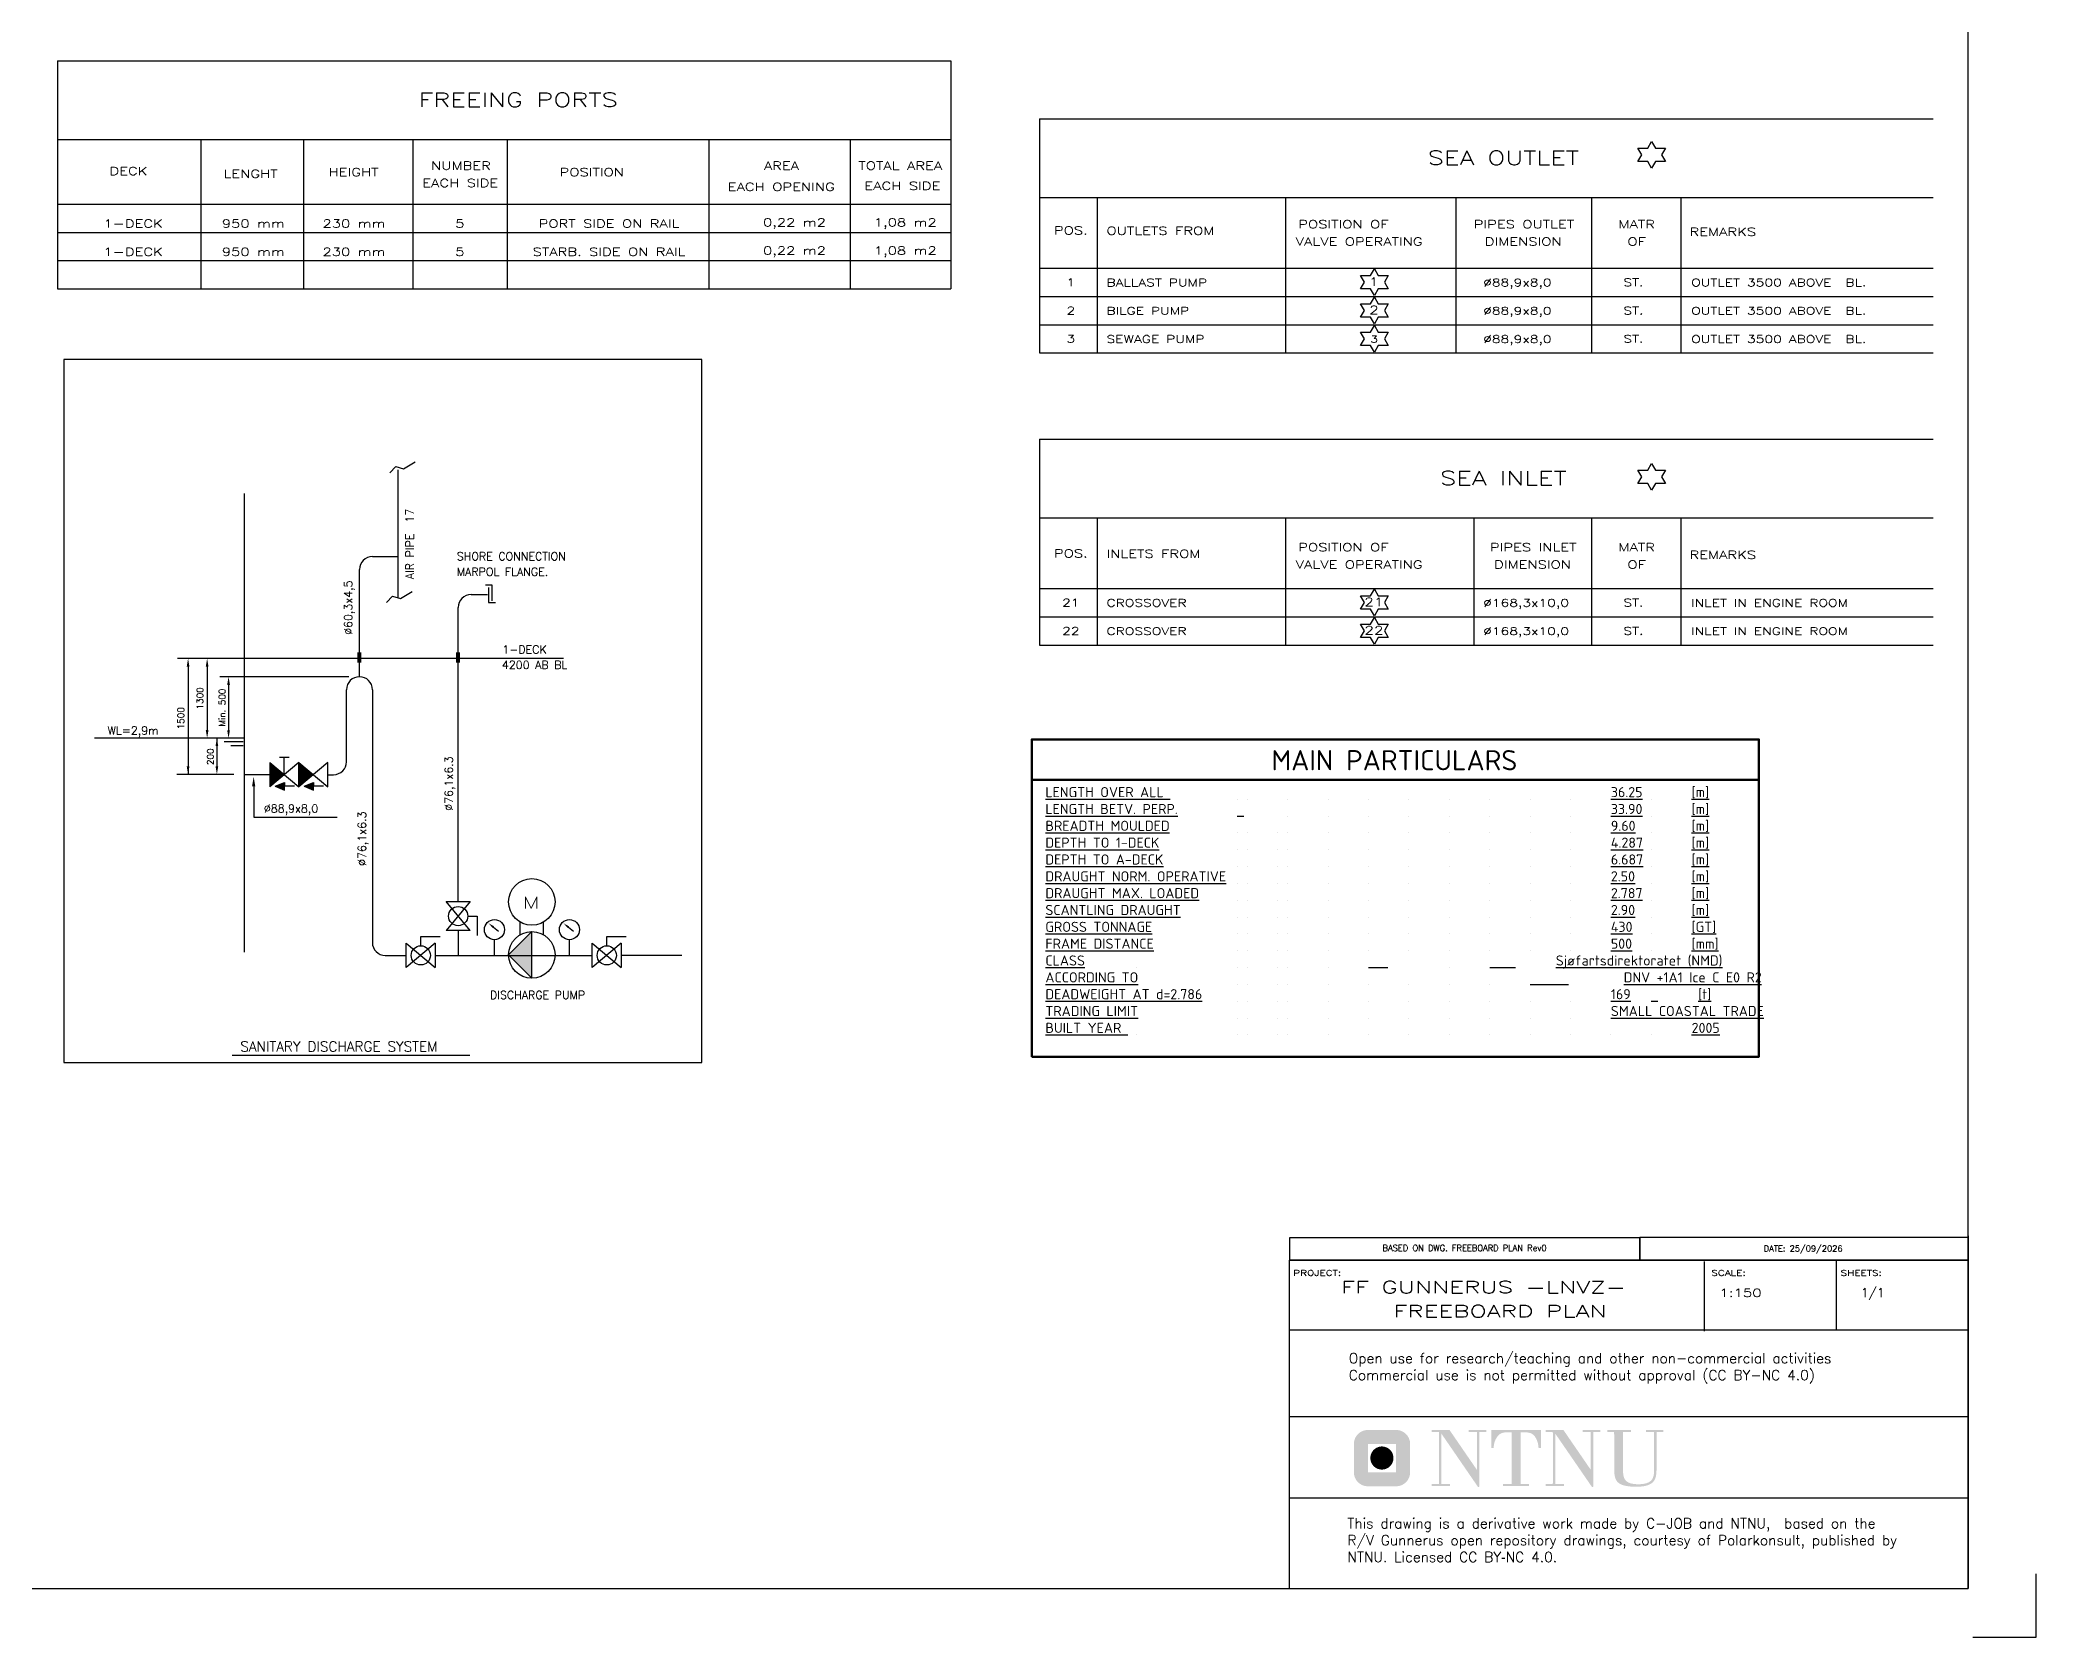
# Model space of a CAD drawing. Extents: x 1551 to 113148, y -1700 to 77018.
# Drawn here: x 63730 to 113148, y -1700 to 37832 of the extents above; entities that cross this region are included whole.
import ezdxf
from ezdxf.enums import TextEntityAlignment as Align

# ---------------------------------------------------------------- set-up
doc = ezdxf.new("R2010")
doc.units = 0
doc.header["$LTSCALE"] = 500
doc.header["$MEASUREMENT"] = 0
doc.linetypes.add('CENTER', pattern=[3, 2.5, -0.25, 0, -0.25])
doc.layers.get('0').update_dxf_attribs({"linetype": 'CONTINUOUS'})
doc.layers.get('DEFPOINTS').update_dxf_attribs({"linetype": 'CONTINUOUS'})
for name, color, linetype in [('00_Paper_Layout_ Text', 7, 'CONTINUOUS'), ('4', 4, 'CONTINUOUS'), ('APCO3', 3, 'CONTINUOUS'), ('ARMATUR', 2, 'CONTINUOUS'), ('KOMP', 2, 'CONTINUOUS'), ('LINJE', 3, 'CONTINUOUS'), ('M0CO1', 1, 'CONTINUOUS'), ('M0CO5', 4, 'CONTINUOUS'), ('M0TX2', 2, 'CONTINUOUS'), ('M1CO1', 1, 'CONTINUOUS'), ('M1TX3', 3, 'CONTINUOUS'), ('S0CO1', 7, 'CONTINUOUS'), ('S0CO2', 2, 'CONTINUOUS'), ('S0CO3', 7, 'CONTINUOUS'), ('S0CO5', 7, 'CONTINUOUS'), ('S0TX2', 7, 'CONTINUOUS'), ('S0TX3', 3, 'CONTINUOUS'), ('TEKST', 2, 'CONTINUOUS'), ('U0CE1', 7, 'CENTER')]:
    doc.layers.add(name, color=color, linetype=linetype)
doc.layers.add('00_Paper_Layout_Thick', color=7, linetype='CONTINUOUS', lineweight=70)
doc.styles.add('18.058_1-000-070-XREF_GENERAL_REFERENCE_MAIN_PARTICULARS$0$S000 H00', font='isocpeur.ttf')
doc.styles.add('25', font='romans', dxfattribs={"height": 2.5})
doc.styles.add('35', font='romans', dxfattribs={"height": 350})
doc.styles.add('ROMANS', font='romans', dxfattribs={"height": 100})
doc.styles.add('Romans500', font='romans.shx', dxfattribs={"width": 0.8, "height": 500})
doc.styles.add('S000 H00', font='isocpeur.ttf')

# ---------------------------------------------------------------- blocks, each defined once
blk = doc.blocks.new('V-021')
at = {"layer": 'ARMATUR'}
for p, q in [((6, 2.5), (0, -2.5)), ((0, 2.5), (6, -2.5)), ((0, -2.5), (0, 2.5)), ((3, 3.93), (6.99, 3.93)), ((3, 1.96), (3, 3.93)), ((6, 2.5), (6, -2.5))]:
    blk.add_line(p, q, dxfattribs=at)
blk.add_circle((3, 0), 1.98, dxfattribs=at)
at = {"layer": 'TEKST', "width": 0.326087, "flags": 8}
blk.add_attdef('VENTILNR.', text='', height=2.3, dxfattribs=at).set_placement((0.25, -5.56), (6.25, -5.56), align=Align.FIT)
blk = doc.blocks.new('V-001')
at = {"layer": 'ARMATUR'}
for p, q in [((6, 2.5), (0, -2.5)), ((0, 2.5), (6, -2.5)), ((0, -2.5), (0, 2.5)), ((6, 2.5), (6, -2.5))]:
    blk.add_line(p, q, dxfattribs=at)
at = {"layer": 'ARMATUR', "color": 2}
for p, q in [((2, 3.52), (4, 3.52)), ((3, 0), (3, 3.52))]:
    blk.add_line(p, q, dxfattribs=at)
at = {"layer": 'ARMATUR'}
blk.add_solid([(6, -2.5), (3, 0), (6, 2.5)], dxfattribs=at)
at = {"layer": 'M0CO1'}
for p, q in [((0.9, -2.4), (2.95, -2.4)), ((4.9, -2.4), (2.95, -1.6)), ((2.95, -1.6), (2.95, -2.4)), ((2.95, -3.2), (2.95, -2.4)), ((4.9, -2.4), (2.95, -3.2))]:
    blk.add_line(p, q, dxfattribs=at)
blk.add_solid([(2.95, -1.6), (2.95, -3.2), (4.9, -2.4)], dxfattribs=at)
at = {"layer": 'TEKST', "width": 0.326087, "flags": 8}
blk.add_attdef('VENTILNR.', text='', height=2.3, dxfattribs=at).set_placement((0.24, -5.72), (6.24, -5.72), align=Align.FIT)
blk = doc.blocks.new('V-007')
at = {"layer": 'ARMATUR'}
for p, q in [((6, 2.5), (0, -2.5)), ((0, 2.5), (6, -2.5)), ((0, -2.5), (0, 2.5)), ((6, 2.5), (6, -2.5))]:
    blk.add_line(p, q, dxfattribs=at)
blk.add_solid([(6, -2.5), (3, 0), (6, 2.5)], dxfattribs=at)
at = {"layer": 'M0CO1'}
for p, q in [((0.9, -2.4), (2.95, -2.4)), ((4.9, -2.4), (2.95, -1.6)), ((2.95, -1.6), (2.95, -2.4)), ((2.95, -3.2), (2.95, -2.4)), ((4.9, -2.4), (2.95, -3.2))]:
    blk.add_line(p, q, dxfattribs=at)
blk.add_solid([(2.95, -1.6), (2.95, -3.2), (4.9, -2.4)], dxfattribs=at)
at = {"layer": 'TEKST', "width": 0.375, "flags": 8}
blk.add_attdef('VENTILNR.', text='', height=2, dxfattribs=at).set_placement((0.26, -5.49), (6.26, -5.49), align=Align.FIT)
blk = doc.blocks.new('*U155')
at = {"layer": '00_Paper_Layout_Thick', "lineweight": 70}
blk.add_line((180, -10), (0, -10), dxfattribs=at)
blk.add_lwpolyline([(0, -78.51), (180, -78.51), (180, 0), (0, 0)], close=True, dxfattribs=at)
blk = doc.blocks.new('TF-2')
at = {"true_color": 0x00509e, "transparency": 33554687}
h = blk.add_hatch(color=154, dxfattribs=at)
h.paths.add_polyline_path([(-141.6, 39.23), (-148.57, 39.23), (-148.86, 39.22), (-149.14, 39.18), (-149.41, 39.13), (-149.67, 39.05), (-149.93, 38.96), (-150.17, 38.84), (-150.41, 38.71), (-150.63, 38.56), (-150.84, 38.39), (-151.03, 38.21), (-151.22, 38.01), (-151.38, 37.8), (-151.53, 37.58), (-151.67, 37.35), (-151.78, 37.1), (-151.88, 36.85), (-151.95, 36.58), (-152.01, 36.31), (-152.04, 36.03), (-152.05, 35.75), (-152.05, 28.78), (-152.04, 28.49), (-152.01, 28.21), (-151.95, 27.94), (-151.88, 27.68), (-151.78, 27.42), (-151.67, 27.18), (-151.53, 26.94), (-151.38, 26.72), (-151.22, 26.51), (-151.03, 26.32), (-150.84, 26.14), (-150.63, 25.97), (-150.41, 25.82), (-150.17, 25.69), (-149.93, 25.57), (-149.67, 25.47), (-149.41, 25.4), (-149.14, 25.34), (-148.86, 25.31), (-148.57, 25.3), (-141.6, 25.3), (-141.32, 25.31), (-141.04, 25.34), (-140.77, 25.4), (-140.5, 25.47), (-140.25, 25.57), (-140, 25.69), (-139.77, 25.82), (-139.55, 25.97), (-139.34, 26.14), (-139.14, 26.32), (-138.96, 26.51), (-138.79, 26.72), (-138.64, 26.94), (-138.51, 27.18), (-138.4, 27.42), (-138.3, 27.68), (-138.22, 27.94), (-138.17, 28.21), (-138.13, 28.49), (-138.12, 28.78), (-138.12, 35.75), (-138.13, 36.03), (-138.17, 36.31), (-138.22, 36.58), (-138.3, 36.85), (-138.4, 37.1), (-138.51, 37.35), (-138.64, 37.58), (-138.79, 37.8), (-138.96, 38.01), (-139.14, 38.21), (-139.34, 38.39), (-139.55, 38.56), (-139.77, 38.71), (-140, 38.84), (-140.25, 38.96), (-140.5, 39.05), (-140.77, 39.13), (-141.04, 39.18), (-141.32, 39.22)])
h.paths.add_polyline_path([(-141.6, 28.78), (-148.57, 28.78), (-148.57, 35.75), (-141.6, 35.75)])
blk.add_hatch(color=154, dxfattribs=at).paths.add_polyline_path([(-145.11, 35.15), (-145.35, 35.14), (-145.57, 35.11), (-145.8, 35.06), (-146.01, 35), (-146.22, 34.92), (-146.42, 34.83), (-146.62, 34.72), (-146.8, 34.59), (-146.97, 34.46), (-147.13, 34.31), (-147.28, 34.15), (-147.42, 33.97), (-147.54, 33.79), (-147.65, 33.6), (-147.74, 33.4), (-147.82, 33.19), (-147.89, 32.97), (-147.93, 32.75), (-147.96, 32.52), (-147.97, 32.29), (-147.96, 32.05), (-147.93, 31.82), (-147.89, 31.6), (-147.82, 31.38), (-147.74, 31.17), (-147.65, 30.97), (-147.54, 30.78), (-147.42, 30.6), (-147.28, 30.43), (-147.13, 30.27), (-146.97, 30.12), (-146.8, 29.98), (-146.62, 29.86), (-146.42, 29.75), (-146.22, 29.65), (-146.01, 29.57), (-145.8, 29.51), (-145.57, 29.47), (-145.35, 29.44), (-145.11, 29.43), (-144.88, 29.44), (-144.65, 29.47), (-144.42, 29.51), (-144.21, 29.57), (-144, 29.65), (-143.8, 29.75), (-143.61, 29.86), (-143.42, 29.98), (-143.25, 30.12), (-143.09, 30.27), (-142.94, 30.43), (-142.8, 30.6), (-142.68, 30.78), (-142.57, 30.97), (-142.48, 31.17), (-142.4, 31.38), (-142.34, 31.6), (-142.29, 31.82), (-142.26, 32.05), (-142.25, 32.29), (-142.26, 32.52), (-142.29, 32.75), (-142.34, 32.97), (-142.4, 33.19), (-142.48, 33.4), (-142.57, 33.6), (-142.68, 33.79), (-142.8, 33.97), (-142.94, 34.15), (-143.09, 34.31), (-143.25, 34.46), (-143.42, 34.59), (-143.61, 34.72), (-143.8, 34.83), (-144, 34.92), (-144.21, 35), (-144.42, 35.06), (-144.65, 35.11), (-144.88, 35.14)])
at = {"true_color": 0x000000, "transparency": 33554687}
for points in [[(-128.37, 39.22), (-121.59, 29.35), (-121.59, 36.94), (-121.61, 38.75), (-123.65, 38.75), (-123.65, 39.22), (-119.27, 39.22), (-119.27, 38.75), (-120.96, 38.75), (-120.98, 36.94), (-120.98, 25.19), (-121.29, 25.09), (-130.39, 38.33), (-130.39, 27.7), (-130.38, 25.84), (-128.28, 25.84), (-128.28, 25.37), (-132.81, 25.37), (-132.81, 25.84), (-131, 25.84), (-130.98, 27.7), (-130.98, 36.94), (-131, 38.75), (-132.81, 38.75), (-132.81, 39.22)], [(-105.74, 39.22), (-105.74, 34.78), (-106.33, 34.78), (-106.34, 34.89), (-106.35, 35), (-106.36, 35.1), (-106.37, 35.22), (-106.39, 35.33), (-106.4, 35.45), (-106.42, 35.57), (-106.44, 35.69), (-106.47, 35.82), (-106.5, 35.94), (-106.53, 36.07), (-106.57, 36.21), (-106.61, 36.34), (-106.66, 36.48), (-106.71, 36.62), (-106.77, 36.76), (-106.84, 36.9), (-106.91, 37.05), (-106.99, 37.2), (-107.08, 37.35), (-107.18, 37.52), (-107.3, 37.68), (-107.41, 37.82), (-107.53, 37.94), (-107.65, 38.05), (-107.77, 38.15), (-107.9, 38.24), (-108.03, 38.31), (-108.16, 38.38), (-108.29, 38.43), (-108.43, 38.48), (-108.56, 38.52), (-108.7, 38.55), (-108.84, 38.58), (-108.98, 38.6), (-109.12, 38.61), (-109.26, 38.62), (-109.4, 38.63), (-109.54, 38.64), (-109.68, 38.65), (-110.78, 38.65), (-110.8, 36.88), (-110.8, 27.84), (-110.78, 25.84), (-108.66, 25.84), (-108.66, 25.37), (-115.1, 25.37), (-115.1, 25.84), (-112.98, 25.84), (-112.96, 27.84), (-112.96, 36.88), (-112.98, 38.65), (-113.88, 38.65), (-114.05, 38.64), (-114.21, 38.64), (-114.38, 38.64), (-114.53, 38.63), (-114.69, 38.62), (-114.84, 38.6), (-114.98, 38.58), (-115.13, 38.55), (-115.27, 38.51), (-115.41, 38.47), (-115.55, 38.41), (-115.68, 38.35), (-115.82, 38.27), (-115.95, 38.18), (-116.08, 38.07), (-116.2, 37.96), (-116.33, 37.82), (-116.46, 37.67), (-116.58, 37.5), (-116.71, 37.31), (-116.8, 37.16), (-116.88, 37.01), (-116.96, 36.86), (-117.03, 36.72), (-117.09, 36.57), (-117.14, 36.43), (-117.19, 36.3), (-117.24, 36.17), (-117.27, 36.04), (-117.31, 35.91), (-117.33, 35.78), (-117.36, 35.66), (-117.38, 35.54), (-117.39, 35.43), (-117.41, 35.31), (-117.42, 35.2), (-117.43, 35.09), (-117.44, 34.99), (-117.44, 34.89), (-117.45, 34.78), (-118.02, 34.78), (-118.02, 39.22)], [(-100.17, 39.22), (-93.39, 29.35), (-93.39, 36.94), (-93.41, 38.75), (-95.45, 38.75), (-95.45, 39.22), (-91.07, 39.22), (-91.07, 38.75), (-92.76, 38.75), (-92.78, 36.94), (-92.78, 25.19), (-93.09, 25.09), (-102.19, 38.33), (-102.19, 27.7), (-102.17, 25.84), (-100.07, 25.84), (-100.07, 25.37), (-104.61, 25.37), (-104.61, 25.84), (-102.8, 25.84), (-102.78, 27.7), (-102.78, 36.94), (-102.8, 38.75), (-104.61, 38.75), (-104.61, 39.22)], [(-83.46, 39.22), (-83.46, 38.75), (-85.4, 38.75), (-85.42, 37.08), (-85.42, 29.59), (-85.42, 29.3), (-85.41, 29.01), (-85.4, 28.73), (-85.38, 28.45), (-85.34, 28.18), (-85.3, 27.91), (-85.24, 27.66), (-85.16, 27.42), (-85.05, 27.18), (-84.93, 26.97), (-84.77, 26.76), (-84.59, 26.57), (-84.37, 26.4), (-84.12, 26.25), (-83.83, 26.12), (-83.5, 26.01), (-83.12, 25.92), (-82.7, 25.86), (-82.23, 25.82), (-81.71, 25.8), (-81.18, 25.81), (-80.71, 25.85), (-80.28, 25.91), (-79.89, 25.98), (-79.54, 26.08), (-79.24, 26.2), (-78.97, 26.33), (-78.74, 26.48), (-78.53, 26.64), (-78.36, 26.82), (-78.22, 27.02), (-78.1, 27.22), (-78, 27.44), (-77.92, 27.66), (-77.86, 27.89), (-77.81, 28.14), (-77.78, 28.38), (-77.76, 28.64), (-77.74, 28.89), (-77.73, 29.16), (-77.73, 37.08), (-77.75, 38.75), (-79.73, 38.75), (-79.73, 39.22), (-75.4, 39.22), (-75.4, 38.75), (-77.1, 38.75), (-77.12, 37.08), (-77.12, 29.94), (-77.13, 29.56), (-77.13, 29.18), (-77.15, 28.81), (-77.18, 28.46), (-77.22, 28.11), (-77.28, 27.78), (-77.36, 27.46), (-77.47, 27.15), (-77.61, 26.86), (-77.79, 26.59), (-78, 26.34), (-78.25, 26.11), (-78.55, 25.9), (-78.9, 25.72), (-79.3, 25.56), (-79.76, 25.42), (-80.28, 25.32), (-80.86, 25.24), (-81.52, 25.19), (-82.24, 25.17), (-82.36, 25.17), (-82.49, 25.18), (-82.63, 25.18), (-82.78, 25.19), (-82.95, 25.19), (-83.12, 25.2), (-83.3, 25.22), (-83.49, 25.23), (-83.68, 25.25), (-83.88, 25.27), (-84.08, 25.29), (-84.28, 25.32), (-84.48, 25.35), (-84.68, 25.39), (-84.88, 25.43), (-85.07, 25.47), (-85.26, 25.52), (-85.44, 25.58), (-85.62, 25.64), (-85.79, 25.7), (-86.04, 25.82), (-86.27, 25.95), (-86.47, 26.09), (-86.65, 26.24), (-86.81, 26.4), (-86.95, 26.57), (-87.07, 26.76), (-87.17, 26.95), (-87.26, 27.15), (-87.34, 27.36), (-87.4, 27.57), (-87.45, 27.8), (-87.5, 28.03), (-87.53, 28.27), (-87.55, 28.52), (-87.57, 28.78), (-87.58, 29.04), (-87.59, 29.31), (-87.59, 29.58), (-87.6, 29.86), (-87.6, 37.08), (-87.62, 38.75), (-89.3, 38.75), (-89.3, 39.22)]]:
    blk.add_hatch(color=18, dxfattribs=at).paths.add_polyline_path(points)
at = {"color": 2}
for p, q in [((0, 81.28), (0, 87.28)), ((-81.28, 81.28), (0, 81.28))]:
    blk.add_line(p, q, dxfattribs=at)
at = {"color": 1}
for p in [(0, 87.28), (-175, 0)]:
    blk.add_line(p, (0, 0), dxfattribs=at)
at = {"color": 4}
for p, q in [((0, 81.28), (-168, 81.28)), ((-168, 0), (-168, 81.28)), ((-65.25, 63.65), (-65.25, 80.93)), ((-32.55, 64), (-32.55, 81.28)), ((0, 64), (0, 81.28)), ((0, 64), (0, 81.28)), ((-168, 64), (0, 64)), ((-168, 42.59), (0, 42.59))]:
    blk.add_line(p, q, dxfattribs=at)
at = {"color": 4, "transparency": 33554687}
for p, q in [((-167.84, 22.43), (0.16, 22.43)), ((-168, 0), (0, 0))]:
    blk.add_line(p, q, dxfattribs=at)
at = {"color": 1, "style": 'ROMANS', "width": 1.35}
for s, p in [('PROJECT:', (-167.04, 77.4)), ('SCALE:', (-63.55, 77.4)), ('SHEETS:', (-31.55, 77.4))]:
    blk.add_text(s, height=1.4, dxfattribs=at).set_placement(p)
at = {"color": 4, "style": 'ROMANS', "width": 1.5}
for tag, p in [('PROSJ', (-119.97, 74.58)), ('DRAWING', (-115.89, 68.62))]:
    blk.add_attdef(tag, text='', height=3, dxfattribs=at).set_placement(p, align=Align.MIDDLE)
at = {"color": 4, "style": 'ROMANS', "width": 1.35}
blk.add_attdef('HOVM', (-61.53, 72.17), '', height=2, dxfattribs=at)
at = {"color": 4, "style": 'ROMANS'}
blk.add_attdef('SHEET', text='', height=2.2, dxfattribs=at).set_placement((-23.61, 73.08), align=Align.MIDDLE)

msp = doc.modelspace()

# ---------------------------------------------------------------- linework, layer by layer
at = {"color": 1, "linetype": 'ByBlock'}
for p, q in [((68787.4, 22521.194), (67133.653, 22521.194)), ((67397.552, 22321.194), (67397.552, 19652.131)), ((67869.861, 22321.194), (67869.861, 20747.953)), ((71379.178, 22069.353), (68184.844, 22069.353)), ((68399.675, 21869.353), (68399.675, 20742.488)), ((68111.098, 20552.727), (68111.098, 19852.131)), ((68532.029, 19652.131), (67119.356, 19652.131))]:
    msp.add_line(p, q, dxfattribs=at)
at = {"color": 2}
msp.add_lwpolyline([(111584.778, -1699.903), (113148.444, -1699.903), (113148.444, -1699.903), (113148.444, -136.238)], dxfattribs=at)
at = {"color": 1, "linetype": 'ByBlock'}
for points in [[(67364.219, 22321.194), (67430.885, 22321.194), (67397.552, 22521.194)], [(67836.527, 22321.194), (67903.194, 22321.194), (67869.861, 22521.194)], [(68366.342, 21869.353), (68433.009, 21869.353), (68399.675, 22069.353)], [(67836.527, 20747.953), (67903.194, 20747.953), (67869.861, 20547.953)], [(68077.764, 20352.727), (68144.431, 20352.727), (68111.098, 20552.727)], [(68366.342, 20742.488), (68433.009, 20742.488), (68399.675, 20542.488)], [(67364.219, 19852.131), (67430.885, 19852.131), (67397.552, 19652.131)], [(68077.764, 19852.131), (68144.431, 19852.131), (68111.098, 19652.131)]]:
    msp.add_solid(points, dxfattribs=at)
at = {"layer": '4', "color": 3}
msp.add_circle((75908.705, 15184.684), 576, dxfattribs=at)
at = {"layer": 'APCO3'}
msp.add_line((88477.987, 27951.808), (110597.361, 27951.808), dxfattribs=at)
at = {"layer": 'DEFPOINTS', "color": 0, "linetype": 'ByBlock'}
msp.add_point((68111.098, 19652.131), dxfattribs=at)
at = {"layer": 'KOMP', "color": 2, "linetype": 'Continuous'}
for points in [[(74959.421, 15869.496), (75080.64, 15772.693)], [(76815.045, 15869.496), (76936.264, 15772.693)]]:
    msp.add_lwpolyline(points, dxfattribs=at)
for points in [[(74942.781, 15848.658), (74834.395, 15969.338), (74976.061, 15890.333)], [(76798.404, 15848.658), (76690.019, 15969.338), (76831.685, 15890.333)]]:
    msp.add_solid(points, dxfattribs=at)
at = {"layer": 'LINJE'}
for p, q in [((72597.64, 24029.775), (72597.64, 27193.694)), ((68787.4, 26603.494), (68787.4, 15256.101)), ((71640.689, 22069.794), (71640.689, 24723.035)), ((71960.689, 25043.035), (72597.64, 25043.035)), ((68787.4, 22527.063), (76688.291, 22527.063)), ((71605.001, 22420.051), (71605.001, 22669.748)), ((71676.376, 22420.051), (71676.376, 22669.748)), ((74048.29, 22420.051), (74048.29, 22669.748)), ((74119.664, 22420.051), (74119.664, 22669.748))]:
    msp.add_line(p, q, dxfattribs=at)
msp.add_arc((71960.689, 24723.035), 320, 90, 180, dxfattribs=at)
at = {"layer": 'M0CO1'}
for p, q in [((68787.4, 20552.727), (65083.895, 20552.727)), ((68764.738, 20457.86), (68287.864, 20457.86)), ((68757.745, 20359.229), (68458.958, 20359.229))]:
    msp.add_line(p, q, dxfattribs=at)
at = {"layer": 'M0CO5'}
for p, q in [((74761.019, 24348.797), (74918.562, 24348.797)), ((74831.038, 24278.824), (74831.038, 23911.47)), ((74918.562, 24348.797), (74918.562, 23946.456)), ((74083.977, 22527.063), (74083.977, 23782.665)), ((74403.977, 24102.665), (74810.495, 24102.665)), ((74831.038, 23911.47), (75006.086, 23911.47)), ((74083.977, 16505.729), (74083.977, 22527.063)), ((71320.689, 19965.782), (71320.689, 21749.794)), ((71960.689, 21749.794), (71960.689, 15492.726)), ((69418.72, 19645.782), (68792.46, 19645.782)), ((70858.72, 19645.782), (71000.689, 19645.782)), ((74083.977, 15785.729), (74083.977, 15172.726)), ((72280.689, 15172.726), (72798.75, 15172.726)), ((73518.75, 15172.726), (76484.581, 15172.726)), ((76484.581, 15172.726), (77402.718, 15172.726)), ((79621.092, 15172.726), (78122.718, 15172.726))]:
    msp.add_line(p, q, dxfattribs=at)
for centre, start, end in [((74403.977, 23782.665), 90, 180), ((71640.689, 21749.794), 90, 180), ((71640.689, 21749.794), 0, 90), ((71000.689, 19965.782), 270, 0), ((72280.689, 15492.726), 180, 270)]:
    msp.add_arc(centre, 320, start, end, dxfattribs=at)
at = {"layer": 'M1CO1'}
for p, q in [((64163.063, 33069.054), (86282.437, 33069.054)), ((64163.063, 32369.754), (86282.437, 32369.754)), ((88477.987, 32181.337), (110597.361, 32181.337)), ((64163.063, 31670.454), (86282.437, 31670.454)), ((88477.987, 31482.037), (110597.361, 31482.037)), ((88477.987, 30782.737), (110597.361, 30782.737)), ((88477.987, 30083.437), (110597.361, 30083.437)), ((88477.987, 24252.566), (110597.361, 24252.566)), ((88477.987, 23553.266), (110597.361, 23553.266)), ((88477.987, 22853.966), (110597.361, 22853.966)), ((68490.084, 12704.437), (74374.855, 12704.437))]:
    msp.add_line(p, q, dxfattribs=at)
at = {"layer": 'M1CO1', "color": 3}
for p, q in [((74982.335, 15172.726), (74982.335, 15560.927)), ((76837.959, 15172.726), (76837.959, 15560.927))]:
    msp.add_line(p, q, dxfattribs=at)
at = {"layer": 'M1CO1'}
msp.add_lwpolyline([(64319.433, 12521.294), (80118.36, 12521.294), (80118.36, 29918.752), (64319.433, 29918.752)], close=True, dxfattribs=at)
at = {"layer": 'M1TX3', "color": 3}
for centre in [(74982.335, 15810.1), (76837.959, 15810.1)]:
    msp.add_circle(centre, 249.173, dxfattribs=at)
at = {"layer": 'S0CO1', "color": 6}
for p, q in [((111464.496, -497.084), (111463.759, 75132.34)), ((3114.742, -497.084), (111464.496, -497.084))]:
    msp.add_line(p, q, dxfattribs=at)
at = {"layer": 'S0CO1', "color": 1}
for p, q in [((69021.638, 19358.436), (69021.638, 18591.712)), ((69021.638, 18591.712), (71092.123, 18591.712))]:
    msp.add_line(p, q, dxfattribs=at)
at = {"layer": 'S0CO1', "transparency": 33554687}
msp.add_lwpolyline([(111464.496, 8190.523), (103336.89, 8190.523), (103336.89, 7630.523), (111464.496, 7630.523)], close=True, dxfattribs=at)
at = {"layer": 'S0CO1', "color": 1}
msp.add_solid([(68981.638, 19358.436), (69061.638, 19358.436), (69021.638, 19598.436)], dxfattribs=at)
at = {"layer": 'S0CO2'}
for p, q in [((75620.705, 15683.515), (75620.705, 16004.351)), ((76196.705, 15683.515), (76196.705, 16004.351)), ((75908.705, 15760.684), (75332.705, 15184.684)), ((75908.705, 14608.684), (75908.705, 15760.684)), ((75332.705, 15184.684), (75908.705, 14608.684))]:
    msp.add_line(p, q, dxfattribs=at)
msp.add_lwpolyline([(103336.89, 8185.077), (94664.496, 8185.077), (94664.496, 7630.523), (103336.89, 7630.523)], close=True, dxfattribs=at)
msp.add_solid([(75908.705, 14608.684), (75908.705, 15760.684), (75332.705, 15184.684)], dxfattribs=at)
at = {"layer": 'S0CO5', "color": 3}
msp.add_circle((75908.705, 16496.269), 576, dxfattribs=at)
at = {"layer": 'S0TX3'}
for p, q in [((64163.063, 37316.361), (86282.437, 37316.361)), ((88477.987, 35880.579), (110597.361, 35880.579)), ((64163.063, 35367.213), (86282.437, 35367.213)), ((67712.801, 35367.213), (67712.801, 31670.454)), ((70257.454, 35367.213), (70257.454, 31670.454)), ((72965.341, 35367.213), (72965.341, 31670.454)), ((75293.151, 35367.213), (75293.151, 31670.454)), ((80289.873, 35367.213), (80289.873, 31670.454)), ((83790.878, 35367.213), (83790.878, 31670.454)), ((64163.063, 33768.354), (86282.437, 33768.354)), ((88477.987, 33931.431), (110597.361, 33931.431)), ((89901.328, 33931.431), (89901.328, 30083.437)), ((94563.328, 33931.431), (94563.328, 30083.437)), ((98786.488, 33931.431), (98786.488, 30083.437)), ((102139.078, 33931.431), (102139.078, 30083.437)), ((104353.528, 33931.431), (104353.528, 30083.437)), ((88477.987, 26002.66), (110597.361, 26002.66)), ((89901.328, 26002.66), (89901.328, 22853.966)), ((94563.328, 26002.66), (94563.328, 22853.966)), ((99225.328, 26002.66), (99225.328, 22853.966)), ((102139.078, 26002.66), (102139.078, 22853.966)), ((104353.528, 26002.66), (104353.528, 22853.966))]:
    msp.add_line(p, q, dxfattribs=at)
at = {"layer": 'S0TX3', "linetype": 'Continuous'}
for p, q in [((64163.063, 37316.361), (64163.063, 31670.454)), ((86282.437, 37316.361), (86282.437, 31670.454)), ((88477.987, 35880.579), (88477.987, 30083.437)), ((88477.987, 27951.808), (88477.987, 22853.966))]:
    msp.add_line(p, q, dxfattribs=at)
at = {"layer": 'S0TX3'}
for points in [[(103973.727, 35152.535), (103878.449, 34987.51), (103973.727, 34822.484), (103726.65, 34822.484), (103631.373, 34657.458), (103536.095, 34822.484), (103289.018, 34822.484), (103384.296, 34987.51), (103289.018, 35152.535), (103536.095, 35152.535), (103631.373, 35317.561), (103726.65, 35152.535)], [(97109.056, 32000.567), (97013.778, 31835.542), (97109.056, 31670.516), (96861.979, 31670.516), (96766.701, 31505.49), (96671.424, 31670.516), (96424.347, 31670.516), (96519.625, 31835.542), (96424.347, 32000.567), (96671.424, 32000.567), (96766.701, 32165.593), (96861.979, 32000.567)], [(97109.056, 31301.267), (97013.778, 31136.242), (97109.056, 30971.216), (96861.979, 30971.216), (96766.701, 30806.19), (96671.424, 30971.216), (96424.347, 30971.216), (96519.625, 31136.242), (96424.347, 31301.267), (96671.424, 31301.267), (96766.701, 31466.293), (96861.979, 31301.267)], [(97109.056, 30601.967), (97013.778, 30436.942), (97109.056, 30271.916), (96861.979, 30271.916), (96766.701, 30106.89), (96671.424, 30271.916), (96424.347, 30271.916), (96519.625, 30436.942), (96424.347, 30601.967), (96671.424, 30601.967), (96766.701, 30766.993), (96861.979, 30601.967)], [(103973.727, 27179.904), (103878.449, 27014.878), (103973.727, 26849.852), (103726.65, 26849.852), (103631.373, 26684.827), (103536.095, 26849.852), (103289.018, 26849.852), (103384.296, 27014.878), (103289.018, 27179.904), (103536.095, 27179.904), (103631.373, 27344.93), (103726.65, 27179.904)], [(97109.056, 24071.797), (97013.778, 23906.771), (97109.056, 23741.745), (96861.979, 23741.745), (96766.701, 23576.719), (96671.424, 23741.745), (96424.347, 23741.745), (96519.625, 23906.771), (96424.347, 24071.797), (96671.424, 24071.797), (96766.701, 24236.822), (96861.979, 24071.797)], [(97109.056, 23372.497), (97013.778, 23207.471), (97109.056, 23042.445), (96861.979, 23042.445), (96766.701, 22877.419), (96671.424, 23042.445), (96424.347, 23042.445), (96519.625, 23207.471), (96424.347, 23372.497), (96671.424, 23372.497), (96766.701, 23537.522), (96861.979, 23372.497)]]:
    msp.add_lwpolyline(points, close=True, dxfattribs=at)
at = {"layer": 'U0CE1'}
for p, q in [((72388.409, 27119.189), (72541.779, 27272.457)), ((72541.779, 27272.457), (72733.492, 27214.981)), ((72733.492, 27214.981), (73021.061, 27387.408)), ((72308.909, 23909.309), (72462.279, 24062.577)), ((72462.279, 24062.577), (72653.992, 24005.101)), ((72653.992, 24005.101), (72941.561, 24177.528))]:
    msp.add_line(p, q, dxfattribs=at)

# ---------------------------------------------------------------- block references
at = {"layer": '00_Paper_Layout_ Text', "xscale": 100, "yscale": 100, "zscale": 100}
msp.add_blockref('*U155', (88286.313, 20516.466), dxfattribs=at)
at = {"layer": 'M1CO1', "linetype": 'Continuous', "yscale": 120, "zscale": 120}
for name, p, xscale in [('V-001', (70138.72, 19645.782), -120), ('V-007', (70858.72, 19645.782), -120), ('V-021', (72798.75, 15172.726), 120), ('V-021', (77402.718, 15172.726), 120)]:
    msp.add_blockref(name, p, dxfattribs=dict(at, xscale=xscale))
at = {"layer": 'M1CO1', "linetype": 'Continuous', "xscale": 120, "yscale": 120, "zscale": 120, "rotation": 270}
msp.add_blockref('V-021', (74083.977, 16505.729), dxfattribs=at)
at = {"layer": 'S0CO1', "xscale": 100, "yscale": 100, "zscale": 100}
msp.add_blockref('TF-2', (111464.496, -497.084), dxfattribs=at).add_auto_attribs({'PROSJ': 'FF GUNNERUS -LNVZ-', 'SHEET': '1/1', 'HOVM': '1:150', 'DRAWING': 'FREEBOARD PLAN'})

# ---------------------------------------------------------------- texts
at = {"color": 2, "linetype": 'ByBlock', "char_height": 160, "attachment_point": 5, "rotation": 90, "style": 'ROMANS'}
for s, insert in [('\\P1300', (67557.712, 21534.574)), ('Min. 500', (68239.675, 21305.921)), ('\\P1500', (67085.403, 21041.724)), ('200', (67948.869, 20089.341))]:
    msp.add_mtext(s, dxfattribs=dict(at, insert=insert))
at = {"color": 1, "transparency": 33554687, "char_height": 250, "attachment_point": 1, "style": 'ROMANS'}
for s, insert, width in [('{\\Fromans|c129;O}pen use for research/teaching and other non-commercial activities\\P{\\Fromans|c129;Commercial use is not permitted without approval} ({\\Fromans|c129;CC BY-}NC{\\Fromans|c129; 4.0})', (96132.921, 5327.019), 14020.59547), ('This drawing is a derivative work made by C-JOB and NTNU,  based on the R/V Gunnerus open repository drawings, courtesy of Polarkonsult, published by NTNU. Licensed CC BY{\\fMS PGothic|b0|i0|c128|p34;‑}NC 4.0.', (96101.28, 1239.191), 13670.07657)]:
    msp.add_mtext(s, dxfattribs=dict(at, insert=insert, width=width))
at = {"layer": '00_Paper_Layout_ Text', "insert": (97262.256, 20003.393), "char_height": 500, "attachment_point": 5, "style": 'S000 H00'}
msp.add_mtext_dynamic_manual_height_columns('MAIN PARTICULARS', width=10052.10621, gutter_width=12.5, heights=[0], dxfattribs=at)
at = {"layer": '00_Paper_Layout_ Text', "insert": (88621.695, 19338.839), "char_height": 250, "width": 17200.0001, "attachment_point": 1, "style": '18.058_1-000-070-XREF_GENERAL_REFERENCE_MAIN_PARTICULARS$0$S000 H00'}
msp.add_mtext('\\pxt9,r19,20;{\\LLENGTH OVER ALL ^I^I^I^I^I^I^I^I^I^I^I36.25^I^I[m]\\PLENGTH BETV. PERP.^I^I ^I^I^I^I^I^I^I^I^I33.90^I^I[m] \\P\\pt9,r19,20,r23,24;BREADTH MOULDED^I^I^I^I^I^I^I^I^I^I^I^I9.60^I^I[m]\\PDEPTH TO 1-DECK^I^I^I^I^I^I^I^I^I^I^I^I4.287^I^I[m]\\PDEPTH TO A-DECK^I^I^I^I^I^I^I^I^I^I^I^I6.687^I^I[m]  \\fISOCPEUR|b0|i0|c204|p34;\\P\\fISOCPEUR|b0|i0|c0|p34;DRAUGHT NORM. OPERATIVE^I^I^I^I^I^I^I^I^I^I^I^I2.50^I^I[m] \\PDRAUGHT MAX. LOADED^I^I^I^I^I^I^I^I^I^I^I^I2.787^I^I[m]\\PSCANTLING DRAUGHT^I^I^I^I^I^I^I^I^I^I^I^I2.90^I^I[m]\\PGROSS TONNAGE^I^I^I^I^I^I^I^I^I^I^I^I430^I^I[GT]\\PFRAME DISTANCE^I^I^I^I^I^I^I^I^I^I^I^I500^I^I[mm]\\PCLASS^I^I^I^I^I^I^I^I   ^I^I^I    Sjøfartsdirektoratet (NMD)\\PACCORDING TO^I^I^I^I^I^I^I^I^I^I^I    ^I  DNV +1A1 Ice C E0 R2\\PDEADWEIGHT AT d=2.786^I^I^I^I^I^I^I^I^I^I^I^I169^I^I [t]\\PTRADING LIMIT^I^I^I^I^I^I^I^I^I^I^I^ISMALL COASTAL TRADE\\PBUILT YEAR ^I^I^I^I^I^I^I^I^I^I^I^I^I^I^I2005}', dxfattribs=at)
at = {"layer": 'M0TX2', "style": '25'}
for s, p in [('AIR PIPE  17', (72983.495, 24482.304)), ('%%c60,3x4,5', (71461.893, 23106.299)), ('%%c76,1x6.3', (73951.635, 18752.621)), ('%%c76,1x6.3', (71802.974, 17387.64))]:
    msp.add_text(s, height=200, rotation=90, dxfattribs=at).set_placement(p)
for s, p in [('SHORE CONNECTION', (74049.922, 24950.82)), ('MARPOL FLANGE.', (74049.922, 24568.719)), ('1-DECK', (75179.289, 22642.965)), ('4200 AB BL', (75166.985, 22262.355)), ('WL=2,9m', (65405.859, 20638.228)), ('%%c88,9x8,0', (69273.651, 18708.351)), ('DISCHARGE PUMP', (74871.157, 14092.266))]:
    msp.add_text(s, height=200, dxfattribs=at).set_placement(p)
at = {"layer": 'S0CO3', "style": 'ROMANS', "width": 1.4}
msp.add_text('M', height=288, dxfattribs=at).set_placement((75682.103, 16336.575))
at = {"layer": 'S0TX2', "style": 'Romans500'}
msp.add_text('BASED ON DWG. FREEBOARD PLAN Rev0', height=150, dxfattribs=at).set_placement((99000.693, 7930.523), align=Align.MIDDLE_CENTER)
at = {"layer": 'S0TX2', "transparency": 33554687, "style": 'Romans500'}
msp.add_text('DATE: 25/09/2026', height=150, dxfattribs=at).set_placement((107381.221, 7916.805), align=Align.MIDDLE_CENTER)
at = {"layer": 'S0TX3', "color": 4, "style": 'ROMANS', "width": 1.35}
for s, p in [('FREEING PORTS', (75569.817, 36347.835)), ('SEA OUTLET', (99958.326, 34912.053)), ('SEA INLET', (99958.326, 26983.283))]:
    msp.add_text(s, height=349.65, dxfattribs=at).set_placement(p, align=Align.MIDDLE)
at = {"layer": 'S0TX3', "style": 'ROMANS', "width": 1.35}
for s, height, p in [('DECK', 198.135, (65921.752, 34586.777)), ('NUMBER', 198.135, (74154.54, 34719.836)), ('AREA', 198.135, (82088.637, 34719.836)), ('TOTAL AREA', 198.135, (85029.866, 34719.836)), ('EACH SIDE', 198.135, (74136.592, 34290.759)), ('EACH OPENING', 198.135, (82083.356, 34195.323)), ('EACH SIDE', 198.135, (85080.959, 34219.182)), ('1-DECK', 198.135, (66038.007, 33286.406)), ('950 mm', 198.135, (69013.14, 33286.406)), ('230 mm', 198.135, (71505.213, 33286.406)), ('5', 198.135, (74125.187, 33286.406)), ('PORT SIDE ON RAIL', 198.135, (77818.865, 33286.406)), ('0,22 m2', 198.135, (82410.14, 33286.406)), ('1,08 m2', 198.135, (85152.799, 33286.406)), ('POS.', 198.135, (89252.179, 33116.788)), ('PIPES OUTLET', 198.135, (100469.571, 33269.639)), ('MATR', 198.135, (103261.239, 33269.639)), ('1-DECK', 198.135, (66038.007, 32587.106)), ('950 mm', 198.135, (69013.14, 32587.106)), ('230 mm', 198.135, (71505.213, 32587.106)), ('5', 198.135, (74125.187, 32587.106)), ('STARB. SIDE ON RAIL', 198.135, (77818.865, 32587.106)), ('0,22 m2', 198.135, (82410.14, 32587.106)), ('1,08 m2', 198.135, (85152.799, 32587.106)), ('DIMENSION', 198.135, (100451.622, 32840.562)), ('OF', 198.135, (103261.239, 32840.562)), ('1', 186.48, (89252.179, 31831.687)), ('1', 204.545, (96752.566, 31849.726)), ('ST.', 186.48, (103181.133, 31831.687)), ('2', 186.48, (89252.179, 31132.387)), ('2', 204.545, (96756.851, 31146.502)), ('ST.', 186.48, (103181.133, 31132.387)), ('3', 186.48, (89252.179, 30433.087)), ('3', 165.682, (96763.99, 30425.361)), ('ST.', 186.48, (103181.133, 30433.087)), ('POS.', 198.135, (89252.179, 25122.152)), ('PIPES INLET', 198.135, (100700.54, 25275.004)), ('MATR', 198.135, (103261.239, 25275.004)), ('DIMENSION', 198.135, (100682.591, 24845.927)), ('OF', 198.135, (103261.239, 24845.927)), ('21', 186.48, (89252.179, 23902.916)), ('21', 204.5452, (96752.566, 23920.955)), ('ST.', 186.48, (103181.133, 23902.916)), ('22', 186.48, (89252.179, 23203.616)), ('22', 204.5452, (96756.851, 23217.731)), ('ST.', 186.48, (103181.133, 23203.616))]:
    msp.add_text(s, height=height, dxfattribs=at).set_placement(p, align=Align.MIDDLE)
for s, height, p in [('LENGHT', 198.135, (68274.653, 34420.69)), ('HEIGHT', 198.135, (70876.402, 34460.275)), ('POSITION', 198.135, (76594.605, 34460.275)), ('OUTLETS FROM', 198.135, (90134.663, 33010.078)), ('POSITION OF', 198.135, (94882.128, 33170.571)), ('REMARKS', 198.135, (104568.173, 32983.056)), ('VALVE OPERATING', 198.135, (94819.307, 32741.495)), ('BALLAST PUMP', 186.48, (90134.663, 31732.619)), ('%%c88,9x8,0', 186.48, (99459.636, 31732.619)), ('OUTLET 3500 ABOVE  BL.', 186.48, (104609.507, 31732.619)), ('BILGE PUMP', 186.48, (90134.663, 31033.319)), ('%%c88,9x8,0', 186.48, (99459.636, 31033.319)), ('OUTLET 3500 ABOVE  BL.', 186.48, (104609.507, 31033.319)), ('SEWAGE PUMP', 186.48, (90134.663, 30334.019)), ('%%c88,9x8,0', 186.48, (99459.636, 30334.019)), ('OUTLET 3500 ABOVE  BL.', 186.48, (104609.507, 30334.019)), ('INLETS FROM', 198.135, (90134.663, 25015.443)), ('POSITION OF', 198.135, (94882.128, 25175.936)), ('VALVE OPERATING', 198.135, (94819.307, 24746.86)), ('REMARKS', 198.135, (104568.173, 24988.42)), ('CROSSOVER', 186.48, (90134.663, 23803.849)), ('%%c168,3x10,0', 186.48, (99459.636, 23803.849)), ('INLET IN ENGINE ROOM', 186.48, (104609.507, 23803.849)), ('CROSSOVER', 186.48, (90134.663, 23104.549)), ('%%c168,3x10,0', 186.48, (99459.636, 23104.549)), ('INLET IN ENGINE ROOM', 186.48, (104609.507, 23104.549))]:
    msp.add_text(s, height=height, dxfattribs=at).set_placement(p)
at = {"layer": 'S0TX3', "style": '35'}
msp.add_text('SANITARY DISCHARGE SYSTEM', height=246.95753, dxfattribs=at).set_placement((68691.575, 12794.392))

doc.saveas('drawing.dxf')
